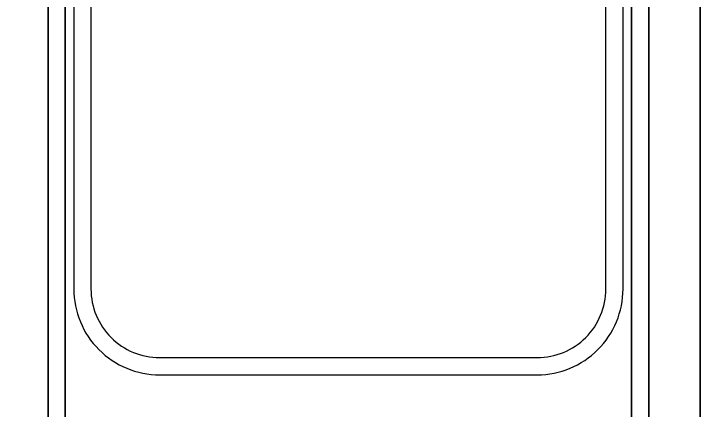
# Model space of a CAD drawing. Extents: x -1 to 801, y -931 to 1.
# Drawn here: x 400 to 800, y -462.2 to -231.1 of the extents above; entities that cross this region are included whole.
import ezdxf

# ---------------------------------------------------------------- set-up
doc = ezdxf.new("R2010")
doc.units = 0
doc.layers.get('0').update_dxf_attribs({"lineweight": 13})
for name, color, linetype in [('IQ_200_2D', 1, 'Continuous'), ('IQ_200_3D', 1, 'Continuous'), ('IQ_204_2D', 7, 'Continuous')]:
    doc.layers.add(name, color=color, linetype=linetype)

# ---------------------------------------------------------------- blocks, each defined once
blk = doc.blocks.new('ELECTROLUX-MC-BODY800X250')
at = {"layer": 'IQ_200_2D'}
blk.add_line((800, 0), (800, -855), dxfattribs=at)
at = {"layer": 'IQ_200_3D'}
for points in [[(0, -855, 650), (0, -2, 650), (800, -2, 650), (800, -855, 650)], [(800, -855, 650), (800, -2, 650), (800, -2, 900), (800, -855, 900)]]:
    blk.add_3dface(points, dxfattribs=at)

msp = doc.modelspace()

# ---------------------------------------------------------------- linework, layer by layer
at = {"layer": 'IQ_200_3D'}
for points, invisible_edges in [([(400, -855, 900), (380, -772.74, 900), (380, -140.26, 900), (400, -80.5, 900)], 13), ([(400, -855, 900), (420, -772.74, 900), (420, -140.26, 900), (400, -80.5, 900)], 13), ([(800, -80.5, 900), (770, -140.26, 900), (770, -772.74, 900), (800, -855, 900)], 5), ([(430, -135.26, 890), (760, -135.26, 890), (760, -777.74, 890), (430, -777.74, 890)], 5)]:
    msp.add_3dface(points, dxfattribs=dict(at, invisible_edges=invisible_edges))
for points in [[(430, -777.74, 890), (420, -772.74, 900), (420, -140.26, 900), (430, -135.26, 890)], [(760, -777.74, 890), (770, -772.74, 900), (770, -140.26, 900), (760, -135.26, 890)]]:
    msp.add_3dface(points, dxfattribs=at)
at = {"layer": 'IQ_204_2D'}
for points in [[(736.24, -106.5), (453.76, -106.5, 0.414214), (420, -140.26), (420, -772.74, 0.414214), (453.76, -806.5), (736.24, -806.5, 0.414214), (770, -772.74), (770, -140.26, 0.414214)], [(741.24, -116.5), (448.76, -116.5, 0.414214), (430, -135.26), (430, -777.74, 0.414214), (448.76, -796.5), (741.24, -796.5, 0.414214), (760, -777.74), (760, -135.26, 0.414214)], [(485, -441.5), (705, -441.5, 0.414214), (755, -391.5), (755, -171.5, 0.414214), (705, -121.5), (485, -121.5, 0.414214), (435, -171.5), (435, -391.5, 0.414214)], [(485, -431.5), (705, -431.5, 0.414214), (745, -391.5), (745, -171.5, 0.414214), (705, -131.5), (485, -131.5, 0.414214), (445, -171.5), (445, -391.5, 0.414214)]]:
    msp.add_lwpolyline(points, format="xyb", close=True, dxfattribs=at)

# ---------------------------------------------------------------- block references
msp.add_blockref('ELECTROLUX-MC-BODY800X250', (0, 0))

doc.saveas('drawing.dxf')
